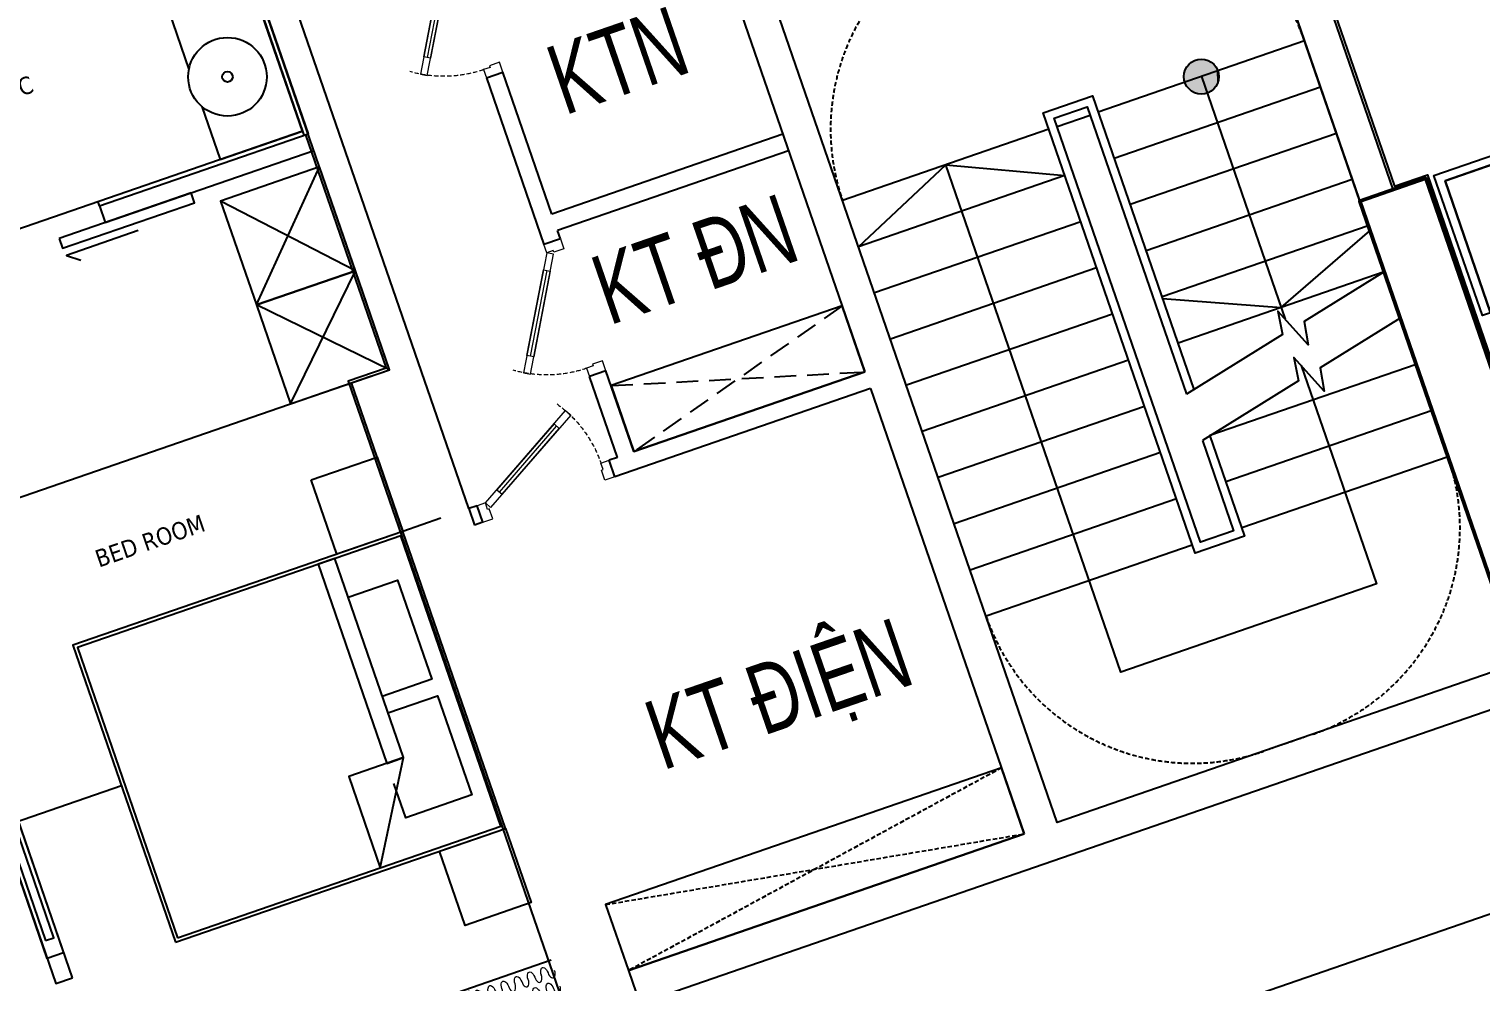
# Model space of a CAD drawing. Header units: millimetres. Extents: x -361699137 to 361252145, y -356478932 to 356523199.
# Drawn here: x 82757 to 91076, y 28556 to 34015 of the extents above; entities that cross this region are included whole.
import ezdxf
from ezdxf.enums import TextEntityAlignment as Align

# ---------------------------------------------------------------- set-up
doc = ezdxf.new("R2010")
doc.units = ezdxf.units.MM
doc.header["$LTSCALE"] = 100
doc.header["$MEASUREMENT"] = 0
for name, pattern in [('220126_HDN_HBA typical plan$0$HIDDEN', [0.375, 0.25, -0.125]), ('ACAD_ISO03W100', [30, 12, -18]), ('Xref_ST_MBDV Cot vach 30.7.2022$0$HIDDEN', [0.375, 0.25, -0.125])]:
    doc.linetypes.add(name, pattern=pattern)
for name, color, linetype in [('1VinaPVC-Text', 9, 'Continuous'), ('A-_FURN----_E-_N', 251, 'Continuous'), ('A-ANNO-ROOM', 50, 'Continuous'), ('IDEA - dim', 251, 'Continuous'), ('KT-Net manh', 139, 'Continuous'), ('KT-Tuong', 1, 'Continuous'), ('Xref_ST_MBDV Cot vach 30.7.2022$0$A-FLOR-STRS-ARROW', 8, 'Continuous'), ('Xref_ST_MBDV Cot vach 30.7.2022$0$IDEA - dim', 251, 'Continuous'), ('Xref_ST_MBDV Cot vach 30.7.2022$0$KT-Khuat', 9, 'Xref_ST_MBDV Cot vach 30.7.2022$0$HIDDEN'), ('Xref_ST_MBDV Cot vach 30.7.2022$0$KT-Net manh', 139, 'Continuous'), ('Xref_ST_MBDV Cot vach 30.7.2022$0$KT-Text', 7, 'Continuous'), ('Xref_ST_MBDV Cot vach 30.7.2022$0$KT-Thay', 7, 'Continuous')]:
    doc.layers.add(name, color=color, linetype=linetype)
for name, color, linetype, lineweight in [('CIC36 net manh', 8, 'Continuous', 9), ('KT-Net cot vach', 2, 'Continuous', 50), ('Xref_ST_MBDV Cot vach 30.7.2022$0$CUA', 37, 'Continuous', 13)]:
    doc.layers.add(name, color=color, linetype=linetype, lineweight=lineweight)
doc.layers.add('dien tich thong thuy', color=3, linetype='Continuous', plot=False)
doc.styles.add('220126_HDN_HBA typical plan$0$211210_HDN_HBA_TYPICAL PLAN CORE OPT 1$0$HBA-Text', font='GOTHIC.TTF')
doc.styles.add('Tahoma', font='tahoma.ttf')
doc.styles.add('Xref_ST_MBDV Cot vach 30.7.2022$0$Arial', font='arial.ttf', dxfattribs={"width": 0.7})

# ---------------------------------------------------------------- blocks, each defined once
blk = doc.blocks.new('A$C1AAC5519')
at = {"layer": 'A-ANNO-ROOM', "insert": (773, 1216.6), "char_height": 600, "attachment_point": 2, "rotation": 50.44883, "style": '220126_HDN_HBA typical plan$0$211210_HDN_HBA_TYPICAL PLAN CORE OPT 1$0$HBA-Text'}
blk.add_mtext_dynamic_manual_height_columns('S.B1.', width=722857412.874, gutter_width=9765.6, heights=[0], dxfattribs=at)
blk = doc.blocks.new('A$C418F5BC8')
at = {"layer": 'A-ANNO-ROOM', "insert": (648.1, 1090.8), "char_height": 600, "attachment_point": 2, "rotation": 50.44883, "style": '220126_HDN_HBA typical plan$0$211210_HDN_HBA_TYPICAL PLAN CORE OPT 1$0$HBA-Text'}
blk.add_mtext_dynamic_manual_height_columns('SL-S', width=722857412.874, gutter_width=9765.6, heights=[0], dxfattribs=at)
blk = doc.blocks.new('A$C2A6C5140')
at = {"layer": 'A-ANNO-ROOM', "insert": (731.4, 1190, 0), "char_height": 600, "attachment_point": 2, "rotation": 50.44883, "style": '220126_HDN_HBA typical plan$0$211210_HDN_HBA_TYPICAL PLAN CORE OPT 1$0$HBA-Text'}
blk.add_mtext_dynamic_manual_height_columns('2-BR', width=722857412.874, gutter_width=9765.6, heights=[0], dxfattribs=at)
blk = doc.blocks.new('A$C5388591E')
at = {"layer": 'A-ANNO-ROOM', "insert": (894.3, 842.2, 0), "char_height": 600, "attachment_point": 2, "rotation": 1.40647, "style": '220126_HDN_HBA typical plan$0$211210_HDN_HBA_TYPICAL PLAN CORE OPT 1$0$HBA-Text'}
blk.add_mtext_dynamic_manual_height_columns('3-BR', width=722857412.874, gutter_width=9765.6, heights=[0], dxfattribs=at)
blk = doc.blocks.new('A$C21AF0CCA')
at = {"layer": 'A-ANNO-ROOM', "insert": (1197.6, 814.7), "char_height": 600, "attachment_point": 2, "rotation": 0.10543, "style": '220126_HDN_HBA typical plan$0$211210_HDN_HBA_TYPICAL PLAN CORE OPT 1$0$HBA-Text'}
blk.add_mtext_dynamic_manual_height_columns('S.B1P.', width=722857412.874, gutter_width=9765.6, heights=[0], dxfattribs=at)
blk = doc.blocks.new('13')
at = {"layer": 'IDEA - dim'}
for points in [[(-6650, -748), (-6650, -300), (-7450, -300), (-7450, -250), (-6600, -250), (-6600, -748)], [(-6650, -300), (-6650, -900), (-7450, -900), (-7450, -300)]]:
    blk.add_lwpolyline(points, close=True, dxfattribs=at)
at = {"layer": 'KT-Net cot vach'}
blk.add_lwpolyline([(-9600, -200), (-9600, 200), (-6600, 200), (-6600, -200)], close=True, dxfattribs=at)
at = {"layer": 'KT-Tuong'}
blk.add_lwpolyline([(-3200, 0), (-6600, 0), (-6600, 200), (-3200, 200)], dxfattribs=at)
blk = doc.blocks.new('*U207')
for points in [[(483, -399), (465, -396), (464, -466)], [(397, -484), (464, -466), (394, -466)]]:
    blk.add_hatch(color=256).paths.add_polyline_path(points)
blk.add_line((464, -466), (417, -419))
for points in [[(483, -399), (465, -396), (464, -466)], [(397, -484), (464, -466), (394, -466)]]:
    blk.add_lwpolyline(points, close=True)
for centre in [(17, -17), (86, -88), (155, -157), (225, -227), (294, -297), (364, -367)]:
    blk.add_ellipse(centre, major_axis=(34.5, 32), ratio=0.523888, start_param=4.73172, end_param=7.873313)
at = {"extrusion": (0, 0, -1)}
for centre in [(52, -52), (121, -123), (190, -192), (260, -262), (329, -332), (399, -402)]:
    blk.add_ellipse(centre, major_axis=(-32.1, -34.4), ratio=0.523888, start_param=4.73172, end_param=7.873313, dxfattribs=at)
blk = doc.blocks.new('*U206')
at = {"layer": 'A-_FURN----_E-_N', "linetype": 'Continuous'}
for points in [[(-900, 600), (-900, 1000), (-1350, 1000), (-1350, 600)], [(-900, -1000), (-900, 1000), (900, 1000), (900, -1000)], [(1350, 600), (1350, 1000), (900, 1000), (900, 600)], [(-880, -980), (-880, 980), (880, 980), (880, -980)]]:
    blk.add_lwpolyline(points, close=True, dxfattribs=at)
at = {"layer": 'A-_FURN----_E-_N', "linetype": '220126_HDN_HBA typical plan$0$HIDDEN', "ltscale": 500}
blk.add_lwpolyline([(-900, -1000), (-900, 1000), (900, 1000), (900, -1000)], close=True, dxfattribs=at)
at = {"layer": 'A-_FURN----_E-_N', "linetype": 'Continuous'}
for points in [[(-55, 580), (-55, 880), (-655.6, 880), (-655.6, 480), (-448.1, 480)], [(645.6, 580), (645.6, 880), (45, 880), (45, 580)], [(-880, 248.7), (-326.3, 580), (880, 580), (880, 480), (-326.3, 480), (-326.3, 580), (-326.3, 248.7), (-880, 248.7)]]:
    blk.add_lwpolyline(points, dxfattribs=at)
blk = doc.blocks.new('9')
at = {"layer": 'IDEA - dim'}
for p, q in [((-4270, -4565), (-4245, -4565)), ((-3000, -5830), (-4270, -5830))]:
    blk.add_line(p, q, dxfattribs=at)
for points in [[(-8400, -2975), (-6600, -2975), (-6600, -2875), (-8400, -2875)], [(-6752.5, -2875), (-6752.5, -2975), (-8247.5, -2975), (-8247.5, -2875)], [(-8147.5, -2900), (-8147.5, -2950), (-6852.5, -2950), (-6852.5, -2900)], [(-4370, -4285.6), (-4430, -4285.6), (-4430, -5085.6), (-4370, -5085.6)], [(-5700, -5830), (-5100, -5830), (-5100, -5230), (-5700, -5230), (-5700, -5830)], [(-5100, -5830), (-4470, -5830), (-4470, -5230), (-5100, -5230), (-5100, -5830)]]:
    blk.add_lwpolyline(points, close=True, dxfattribs=at)
for points in [[(-3000, -5805), (-4245, -5805), (-4245, -3000), (-3395, -3000), (-3395, -3790), (-2145, -3790), (-2145, -5600)], [(-4476.1, -4728.9), (-4476.1, -4294.4), (-4530, -4363.5)], [(-3922.2, -5305), (-4245, -5305), (-4245, -5805), (-3345, -5805), (-3345, -5305), (-3697.8, -5305)]]:
    blk.add_lwpolyline(points, dxfattribs=at)
for radius in [225, 30]:
    blk.add_circle((-3810, -5500), radius, dxfattribs=at)
at = {"layer": 'KT-Net manh', "linetype": 'ACAD_ISO03W100', "ltscale": 4}
for p, q in [((-7450, -850), (-7450, -3600)), ((-5700, -5715), (-5700, -2875)), ((-9200, -5600.9), (-9200, -2975)), ((-5700, -5830), (-5100, -5230)), ((-5700, -5230), (-5100, -5830)), ((-5100, -5830), (-4470, -5230)), ((-5100, -5230), (-4470, -5830))]:
    blk.add_line(p, q, dxfattribs=at)
at = {"layer": 'KT-Tuong'}
for q in [(-4370, -4565), (-4270, -5830)]:
    blk.add_line((-4270, -4565), q, dxfattribs=at)
for points in [[(-4370, -4565), (-4370, -5830)], [(-6600, -5830), (-6600, -5600), (-5700, -5600), (-5700, -5830), (-3000, -5830)]]:
    blk.add_lwpolyline(points, dxfattribs=at)
at = {"layer": 'CIC36 net manh', "color": 8, "xscale": 0.8100000000112615, "yscale": 0.8100000000112615, "zscale": 0.8100000000112615, "rotation": 135.1232012039649}
for p in [(-9356.3, -5600.7), (-9261.3, -5600.4)]:
    blk.add_blockref('*U207', p, dxfattribs=at)
at = {"layer": 'IDEA - dim', "xscale": -1, "rotation": 180}
blk.add_blockref('*U206', (-7500, -4600), dxfattribs=at)
at = {"layer": '1VinaPVC-Text', "style": 'Tahoma'}
for s, p in [('BED ROOM', (-6228.3, -3886.1)), ('WC', (-3531, -4230.9))]:
    blk.add_text(s, height=100, rotation=270, dxfattribs=at).set_placement(p)
blk = doc.blocks.new('*U325')
blk.add_line((-146.6, -32.7), (-579.6, -282.7))
for points in [[(-800, 100), (-740, 100), (-740, 40), (-750, 40), (-750, 0), (-800, 0)], [(0, 100), (-60, 100), (-60, 40), (-50, 40), (-50, 0), (0, 0)], [(-50, 0), (-656.2, -350), (-676.2, -315.4), (-70, 34.6)], [(-136.6, -50), (-156.6, -15.4), (-589.6, -265.4), (-569.6, -300)]]:
    blk.add_lwpolyline(points, close=True)
at = {"linetype": 'Xref_ST_MBDV Cot vach 30.7.2022$0$HIDDEN'}
blk.add_arc((-50, 0), 700, 180, 215.04953, dxfattribs=at)
blk = doc.blocks.new('*U324')
blk.add_line((-146.6, 32.7), (-579.6, 282.7))
for points in [[(-50, 0), (-656.2, 350), (-676.2, 315.4), (-70, -34.6)], [(-136.6, 50), (-156.6, 15.4), (-589.6, 265.4), (-569.6, 300)], [(-800, -100), (-740, -100), (-740, -40), (-750, -40), (-750, 0), (-800, 0)], [(0, -100), (-60, -100), (-60, -40), (-50, -40), (-50, 0), (0, 0)]]:
    blk.add_lwpolyline(points, close=True)
at = {"linetype": 'Xref_ST_MBDV Cot vach 30.7.2022$0$HIDDEN'}
blk.add_arc((-50, 0), 700, 144.95047, 180, dxfattribs=at)
blk = doc.blocks.new('*U326')
blk.add_line((-146.6, -32.7), (-579.6, -282.7))
for points in [[(-800, 100), (-740, 100), (-740, 40), (-750, 40), (-750, 0), (-800, 0)], [(0, 100), (-60, 100), (-60, 40), (-50, 40), (-50, 0), (0, 0)], [(-50, 0), (-656.2, -350), (-676.2, -315.4), (-70, 34.6)], [(-136.6, -50), (-156.6, -15.4), (-589.6, -265.4), (-569.6, -300)]]:
    blk.add_lwpolyline(points, close=True)
at = {"linetype": 'Xref_ST_MBDV Cot vach 30.7.2022$0$HIDDEN'}
blk.add_arc((-50, 0), 700, 180, 215.04953, dxfattribs=at)

msp = doc.modelspace()

# ---------------------------------------------------------------- hatches: boundary and pattern name
at = {"layer": 'Xref_ST_MBDV Cot vach 30.7.2022$0$KT-Net manh'}
h = msp.add_hatch(color=256, dxfattribs=at)
edge = h.paths.add_edge_path(flags=0)
edge.add_arc((89474, 33743), 100, 199.04714, 559.04714)
h = msp.add_hatch(color=256, dxfattribs=at)
edge = h.paths.add_edge_path(flags=0)
edge.add_arc((89474, 33743), 100, 199.04714, 559.04714)
msp.add_hatch(color=256, dxfattribs=at).paths.add_polyline_path([(89472.2, 33843), (89413.8, 33822.8), (89378.4, 33772.2), (89379.5, 33710.4), (89416.7, 33661.1), (89475.8, 33643), (89534.3, 33663.2), (89569.7, 33713.9), (89568.5, 33775.7), (89531.3, 33825)], flags=0)
msp.add_hatch(color=256, dxfattribs=at).paths.add_polyline_path([(89472.2, 33843), (89413.8, 33822.8), (89378.4, 33772.2), (89379.5, 33710.4), (89416.7, 33661.1), (89475.8, 33643), (89534.3, 33663.2), (89569.7, 33713.9), (89568.5, 33775.7), (89531.3, 33825)], flags=0)

# ---------------------------------------------------------------- linework, layer by layer
msp.add_line((97346.8, 31089.8, 0), (74552.2, 23225.5, 0))
at = {"layer": 'dien tich thong thuy', "elevation": 0}
for points in [[(95188.5, 37154.7), (94454.2, 39281.5), (94345.5, 39244), (93746.7, 40978.5), (91133, 40076.2), (90216.1, 39759.6), (89530.8, 39523), (90519.7, 36658.9), (89479.9, 36299.9), (90579.6, 33114.6), (90768.7, 33179.7), (91682.5, 30533), (94182.7, 31396.2), (94305.6, 31438.6), (96758.5, 32285.5), (95355.1, 36350.3), (95463.9, 36387.6), (95197.9, 37158)], [(84332.3, 33406.6), (84341.7, 33409.9), (84803.5, 32072.4), (84586.1, 31997.3), (85793.6, 28499.9), (83340.7, 27653), (83217.8, 27610.6), (80717.6, 26747.4), (79803.8, 29394.3), (79695.1, 29356.6), (78716.1, 32192.3), (78824.8, 32229.8), (78004, 34607.2), (79289.6, 35051), (79000.8, 35887.5), (82271.3, 37016.7), (82911, 35164), (83421.4, 35340.2), (83708.5, 34508.6), (83926, 34583.5)]]:
    msp.add_lwpolyline(points, close=True, dxfattribs=at)
at = {"layer": 'Xref_ST_MBDV Cot vach 30.7.2022$0$A-FLOR-STRS-ARROW', "elevation": 0}
for points in [[(90521.7, 32623.7), (90062.5, 32340.3), (90085.5, 32206.7), (89912.6, 32399.3), (89939.6, 32264.5), (89387.9, 31924.1)], [(90613.4, 32358.1), (90154.1, 32074.8), (90177.2, 31941.2), (90004.3, 32133.8), (90031.3, 31999), (89479.6, 31658.6)]]:
    msp.add_lwpolyline(points, dxfattribs=at)
at = {"layer": 'Xref_ST_MBDV Cot vach 30.7.2022$0$IDEA - dim', "color": 1}
for p, q in [((86485, 35123.1, 0), (87545.6, 32051.1, 0)), ((85277, 31267.8, 0), (84102.1, 34670.7, 0)), ((85377.1, 33735.6, 0), (85471.6, 33768.2, 0)), ((85377.1, 33735.6, 0), (85706.7, 32780.9, 0)), ((85752.3, 32955.3, 0), (85471.6, 33768.2, 0)), ((87075.7, 33412.2, 0), (85752.3, 32955.3, 0)), ((87108.3, 33317.7, 0), (85784.9, 32860.8, 0)), ((85801.3, 32813.5, 0), (85784.9, 32860.8, 0)), ((85801.3, 32813.5, 0), (85706.7, 32780.9, 0)), ((86062.3, 32057.3, 0), (85967.8, 32024.7, 0)), ((86222.2, 31594.2, 0), (86062.3, 32057.3, 0)), ((87545.6, 32051.1, 0), (86222.2, 31594.2, 0)), ((87545.6, 32051.1, 0), (86222.2, 31594.2, 0)), ((86127.7, 31561.5, 0), (85967.8, 32024.7, 0)), ((87578.2, 31956.5, 0), (86113.1, 31450.7, 0)), ((87578.2, 31956.5, 0), (88459.4, 29404.4, 0)), ((86127.7, 31561.5, 0), (86080.5, 31545.2, 0)), ((86113.1, 31450.7, 0), (86080.5, 31545.2, 0)), ((85356.9, 31189.6, 0), (85324.3, 31284.1, 0)), ((85277, 31267.8, 0), (85309.6, 31173.3, 0))]:
    msp.add_line(p, q, dxfattribs=at)
at = {"layer": 'Xref_ST_MBDV Cot vach 30.7.2022$0$IDEA - dim', "color": 1, "elevation": 0}
for points in [[(88459.4, 29404.4), (86190.8, 28621.1), (86256, 28432.1), (91360.4, 30194.3), (91295.1, 30383.4), (88648.4, 29469.6), (86298.7, 36275.4), (84833.6, 35769.6)], [(89460.8, 36309.2), (90570.4, 33095.4)], [(89271.8, 36243.9), (91295.1, 30383.4)], [(85324.3, 31284.1), (85277, 31267.8)], [(85356.9, 31189.6), (85309.6, 31173.3)]]:
    msp.add_lwpolyline(points, dxfattribs=at)
at = {"layer": 'Xref_ST_MBDV Cot vach 30.7.2022$0$KT-Khuat', "linetype": 'Xref_ST_MBDV Cot vach 30.7.2022$0$HIDDEN', "ltscale": 5}
for p, q in [((87415.1, 32429.2, 0), (86222.2, 31594.2, 0)), ((87415.1, 32429.2, 0), (86222.2, 31594.2, 0)), ((86091.7, 31972.3, 0), (87545.6, 32051.1, 0)), ((86091.7, 31972.3, 0), (87545.6, 32051.1, 0))]:
    msp.add_line(p, q, dxfattribs=at)
at = {"layer": 'Xref_ST_MBDV Cot vach 30.7.2022$0$KT-Khuat', "linetype": 'Xref_ST_MBDV Cot vach 30.7.2022$0$HIDDEN'}
for p, q in [((88328.8, 29782.5, 0), (86190.8, 28621.1, 0)), ((86060.2, 28999.2, 0), (88459.4, 29404.4, 0))]:
    msp.add_line(p, q, dxfattribs=at)
at = {"layer": 'Xref_ST_MBDV Cot vach 30.7.2022$0$KT-Net manh'}
msp.add_line((89569.7, 33713.9, 0), (89568.5, 33775.7, 0), dxfattribs=at)
msp.add_line((89569.7, 33713.9, 0), (89568.5, 33775.7, 0), dxfattribs=at)
at = {"layer": 'Xref_ST_MBDV Cot vach 30.7.2022$0$KT-Net manh', "linetype": 'Xref_ST_MBDV Cot vach 30.7.2022$0$HIDDEN', "elevation": 0}
for points in [[(90064.8, 33947, 0.414131), (88475.6, 34720.7), (88191.5, 34622.6, 0.414131), (87418.1, 33033.2, 1.000029)], [(90887.2, 31565, -0.414131), (90113.8, 29975.6), (89829.7, 29877.5, -0.414131), (88240.5, 30651.2, -1.000029)]]:
    msp.add_lwpolyline(points, format="xyb", dxfattribs=at)
at = {"layer": 'Xref_ST_MBDV Cot vach 30.7.2022$0$KT-Net manh', "elevation": 0}
for points in [[(89474, 33743), (89953.7, 32353.5)], [(87509.5, 32768.5), (88008.9, 33237.2), (88691, 33176.5)], [(90045.4, 32088), (90257.2, 31474.4), (90289.9, 31379.9), (90477.5, 30836.4), (89012.4, 30330.6), (88008.9, 33237.2)], [(89251.7, 32471.7), (89930.9, 32419.7), (90440.1, 32860)]]:
    msp.add_lwpolyline(points, dxfattribs=at)
at = {"layer": 'Xref_ST_MBDV Cot vach 30.7.2022$0$KT-Net manh'}
msp.add_circle((89474, 33743, 0), 100, dxfattribs=at)
msp.add_circle((89474, 33743, 0), 100, dxfattribs=at)
at = {"layer": 'Xref_ST_MBDV Cot vach 30.7.2022$0$KT-Thay', "extrusion": (-1.21212e-08, -4.22423e-09, 1)}
for p, q in [((90064.8, 33947, 0), (88883.2, 33539.1, 0)), ((90156.2, 33682.3, 0), (88974.6, 33274.4, 0)), ((88599.6, 33441.2, 0), (87418.1, 33033.2, 0)), ((90247.5, 33417.6, 0), (89066, 33009.7, 0)), ((88691, 33176.5, 0), (87509.5, 32768.5, 0)), ((90338.9, 33153, 0), (89157.4, 32745, 0)), ((88782.4, 32911.8, 0), (87600.8, 32503.9, 0)), ((90430.3, 32888.3, 0), (89248.7, 32480.4, 0)), ((88873.8, 32647.1, 0), (87692.2, 32239.2, 0)), ((90521.7, 32623.6, 0), (89340.1, 32215.7, 0)), ((88965.2, 32382.5, 0), (87783.6, 31974.5, 0)), ((89056.5, 32117.8, 0), (87875, 31709.9, 0)), ((90704.4, 32094.3, 0), (89522.9, 31686.4, 0)), ((89147.9, 31853.1, 0), (87966.3, 31445.2, 0)), ((90795.8, 31829.6, 0), (89614.2, 31421.7, 0)), ((89239.3, 31588.5, 0), (88057.7, 31180.5, 0)), ((90887.2, 31565, 0), (89705.6, 31157, 0)), ((89330.7, 31323.8, 0), (88149.1, 30915.9, 0)), ((89422, 31059.1, 0), (88240.5, 30651.2, 0))]:
    msp.add_line(p, q, dxfattribs=at)
at = {"layer": 'Xref_ST_MBDV Cot vach 30.7.2022$0$KT-Thay'}
msp.add_line((88646.9, 33457.5, 0), (88836, 33522.7, 0), dxfattribs=at)
at = {"layer": 'Xref_ST_MBDV Cot vach 30.7.2022$0$KT-Thay', "elevation": 0}
for points in [[(89523.2, 31685.5), (89721.9, 31109.8), (89438.4, 31011.9), (88567, 33535.7), (88850.6, 33633.6), (89431.5, 31951)], [(89479.6, 31658.6), (89658.4, 31140.7), (89469.3, 31075.4), (88630.6, 33504.7), (88819.6, 33570), (89387.9, 31924.1)]]:
    msp.add_lwpolyline(points, dxfattribs=at)
for points in [[(87545.6, 32051.1), (87415.1, 32429.2), (86091.7, 31972.3), (86222.2, 31594.2)], [(87545.6, 32051.1), (87415.1, 32429.2), (86091.7, 31972.3), (86222.2, 31594.2)], [(88459.4, 29404.4), (88328.8, 29782.5), (86060.2, 28999.2), (86190.8, 28621.1)]]:
    msp.add_lwpolyline(points, close=True, dxfattribs=at)

# ---------------------------------------------------------------- block references
at = {"layer": 'A-ANNO-ROOM'}
for p in [(-259643.7, 30107.5, 0), (-265285.3, 28918.9, 0), (-245554.4, 25356.8, 0), (-227992.2, 24030.2, 0), (-256709.5, 21832.9, 0), (-262170.1, 20336.7, 0), (-227340, 20267.8, 0), (-224467.8, 15310.1, 0)]:
    msp.add_blockref('A$C21AF0CCA', p, dxfattribs=at)
at = {"layer": 'dien tich thong thuy'}
for name, p, rotation in [('A$C2A6C5140', (-231902.2, 41866.7, 0), 310.9576437198666), ('A$C2A6C5140', (-223136.1, 38294.9, 0), 310.9576437198666), ('A$C2A6C5140', (-179022.3, 13510.4, 0), 310.9576437198666), ('A$C2A6C5140', (-199561.1, 2743, 0), 310.9576437198666), ('A$C2A6C5140', (-176749.4, 2773.7, 0), 310.9576437198666), ('A$C2A6C5140', (-192735.1, 2545.1, 0), 310.9576437198666), ('A$C418F5BC8', (-243956.4, 39603.9, 0), 309.6632197063607), ('A$C418F5BC8', (-248126.4, 37597.1, 0), 309.6632197063607), ('A$C418F5BC8', (-251890.4, 36548.6, 0), 309.6632197063607), ('A$C418F5BC8', (-255839.4, 34945, 0), 309.6632197063607), ('A$C1AAC5519', (-240877.1, 28052.6, 0), 309.6566028083925), ('A$C1AAC5519', (-219521.6, 27682.2, 0), 309.6566028083925), ('A$C1AAC5519', (-217651.9, 24628, 0), 309.6566028083925), ('A$C1AAC5519', (-267764, 19262.7, 0), 309.6566028083925), ('A$C418F5BC8', (-223053.1, 10712.7, 0), 309.6632197063607), ('A$C1AAC5519', (-213503.8, 3324.6, -0.3), 309.6566028083925), ('A$C1AAC5519', (-207798.7, 3064.6, 0), 309.6566028083925), ('A$C1AAC5519', (-184128.2, 2786.5, 0), 309.6566028083925)]:
    msp.add_blockref(name, p, dxfattribs=dict(at, rotation=rotation))
for p in [(-273086, 28673.9, 0), (-220441.7, 3035.2, 0)]:
    msp.add_blockref('A$C5388591E', p, dxfattribs=at)
at = {"layer": 'IDEA - dim'}
for name, p, rotation in [('13', (88416.5, 39334, 0), 109.0471379536515), ('9', (77451.6, 35548.4, 0), 109.0471379533736)]:
    msp.add_blockref(name, p, dxfattribs=dict(at, rotation=rotation))
at = {"layer": 'Xref_ST_MBDV Cot vach 30.7.2022$0$CUA', "xscale": -1}
for name, p, rotation in [('*U325', (85116, 34491.8, 0), 289.0471379551669), ('*U326', (85706.7, 32780.9, 0), 289.0471379551669), ('*U324', (85324.3, 31284.1, 0), 19.04713795517584)]:
    msp.add_blockref(name, p, dxfattribs=dict(at, rotation=rotation))

# ---------------------------------------------------------------- texts
at = {"layer": 'Xref_ST_MBDV Cot vach 30.7.2022$0$KT-Text', "extrusion": (-7.73991e-08, -2.60739e-08, 1), "style": 'Xref_ST_MBDV Cot vach 30.7.2022$0$Arial', "width": 0.7}
for s, p in [('KTN', (86195.1, 33647.3, 0)), ('KT ĐN', (86636.1, 32507.8, 0)), ('KT ĐIỆN', (87116.6, 30018.2, 0))]:
    msp.add_text(s, height=400, rotation=19.04714, dxfattribs=at).set_placement(p, align=Align.CENTER)

doc.saveas('drawing.dxf')
